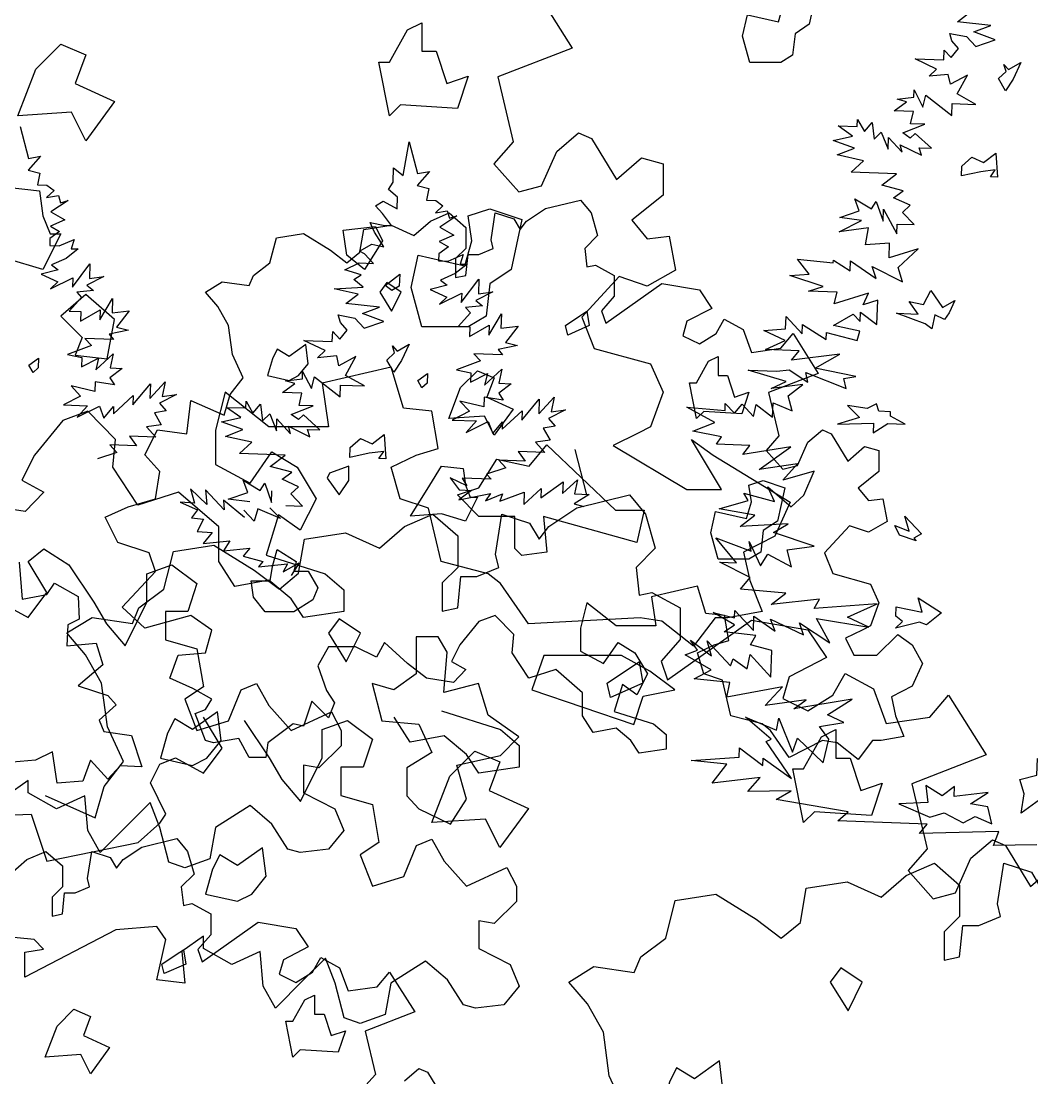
# Model space of a CAD drawing. Header units: inches. Extents: x 11.9 to 85.3, y 21.1 to 37.4.
# Drawn here: x 61.767 to 62.269, y 22.487 to 23.012 of the extents above; entities that cross this region are included whole.
import ezdxf

# ---------------------------------------------------------------- set-up
doc = ezdxf.new("R2010")
doc.units = ezdxf.units.IN
doc.header["$MEASUREMENT"] = 0
doc.layers.add('CAY', color=94, linetype='Continuous')
doc.layers.add('CAY-3', color=61, linetype='Continuous')

# ---------------------------------------------------------------- blocks, each defined once
blk = doc.blocks.new('A$C76451831')
at = {"layer": 'CAY'}
for p, q in [((2471.8, 2031.9), (2478.5, 2069.3)), ((2478.5, 2069.3), (2487.7, 2034.1)), ((2460.6, 2024.6), (2461.2, 2040.4)), ((2461.2, 2040.4), (2471.8, 2031.9)), ((2500.9, 2036.3), (2487.3, 2020.9)), ((2487.7, 2034.1), (2500.9, 2036.3)), ((2455.4, 2016.6), (2460.6, 2024.6)), ((2465.5, 2008.1), (2455.4, 2016.6)), ((2487.3, 2020.9), (2500.3, 2017.8)), ((2500.3, 2017.8), (2497.6, 2004.7)), ((2441.2, 1998.5), (2449.5, 2003.7)), ((2449.5, 2003.7), (2465, 1995)), ((2465, 1995), (2465.5, 2008.1)), ((2497.6, 2004.7), (2508, 2004.3)), ((2508, 2004.3), (2515.9, 1998.6)), ((2449, 1990.1), (2441.2, 1998.5)), ((2459, 1976.6), (2449, 1990.1)), ((2515.9, 1998.6), (2507.5, 1990.8)), ((2507.5, 1990.8), (2520.7, 1993)), ((2520.7, 1993), (2523.1, 1984.8)), ((2435.1, 1980.1), (2451.3, 1976.8)), ((2440.1, 1969.1), (2435.1, 1980.1)), ((2531.4, 1987.2), (2512.4, 1974.7)), ((2523.1, 1984.8), (2531.4, 1987.2)), ((2450.4, 1952.9), (2440.1, 1969.1)), ((2451.3, 1976.8), (2459, 1976.6)), ((2527.9, 1966), (2511.8, 1958.9)), ((2512.4, 1974.7), (2527.9, 1966)), ((2423.5, 1948.4), (2437, 1956)), ((2437, 1956), (2450.4, 1952.9)), ((2511.8, 1958.9), (2522, 1953.1)), ((2428.9, 1945.4), (2423.5, 1948.4)), ((2438.9, 1934.7), (2428.9, 1945.4)), ((2511.3, 1945.3), (2511.1, 1937.6)), ((2522, 1953.1), (2511.3, 1945.3)), ((2521.5, 1937.2), (2538.1, 1944.4)), ((2538.1, 1944.4), (2535, 1934)), ((2407, 1927.6), (2423.1, 1935.2)), ((2423.1, 1935.2), (2438.9, 1934.7)), ((2511.1, 1937.6), (2521.5, 1937.2)), ((2542.7, 1933.8), (2529.2, 1923.4)), ((2535, 1934), (2542.7, 1933.8)), ((2425.3, 1922), (2407, 1927.6)), ((2417, 1916.8), (2425.3, 1922)), ((2529.2, 1923.4), (2513.1, 1916.2)), ((2395.4, 1906.7), (2427.6, 1908.3)), ((2427.6, 1908.3), (2417, 1916.8)), ((2520.6, 1910.5), (2501.8, 1905.7)), ((2513.1, 1916.2), (2520.6, 1910.5)), ((2536.2, 1891.4), (2555.7, 1917.4)), ((2555.7, 1917.4), (2555.1, 1901.1)), ((2421.9, 1900.8), (2395.4, 1906.7)), ((2408.4, 1890.4), (2421.9, 1900.8)), ((2501.8, 1905.7), (2520.1, 1897.4)), ((2512.1, 1889.5), (2536.6, 1901.8)), ((2520.1, 1897.4), (2512.1, 1889.5)), ((2536.6, 1901.8), (2536.2, 1891.4)), ((2571.1, 1903.3), (2552.1, 1893.5)), ((2555.1, 1901.1), (2571.1, 1903.3)), ((2445.4, 1886.4), (2408.4, 1890.4)), ((2426.6, 1879.3), (2445.4, 1886.4)), ((2559.6, 1887.8), (2541, 1885.8)), ((2541, 1885.8), (2546.2, 1880.1)), ((2552.1, 1893.5), (2559.6, 1887.8)), ((2402.2, 1869.3), (2399.8, 1877.6)), ((2399.8, 1877.6), (2418.2, 1874.2)), ((2418.2, 1874.2), (2428.7, 1862.9)), ((2450.3, 1870.4), (2426.6, 1879.3)), ((2546.2, 1880.1), (2532.6, 1864.8)), ((2566.7, 1855.4), (2580.6, 1878.9)), ((2580.6, 1878.9), (2580.1, 1863.1)), ((2401.6, 1850.7), (2409.6, 1860.9)), ((2409.6, 1860.9), (2402.2, 1869.3)), ((2428.7, 1862.9), (2450.3, 1870.4)), ((2532.6, 1864.8), (2545.7, 1864.3)), ((2545.3, 1853.9), (2567, 1866.3)), ((2545.7, 1864.3), (2545.3, 1853.9)), ((2567, 1866.3), (2566.7, 1855.4)), ((2580.1, 1863.1), (2599.2, 1865.2)), ((2599.2, 1865.2), (2585, 1847.1)), ((2361.6, 1849.4), (2393.3, 1848.3)), ((2385.3, 1838.2), (2361.6, 1849.4)), ((2393.3, 1848.3), (2393.7, 1859.2)), ((2393.7, 1859.2), (2401.6, 1850.7)), ((2376.8, 1830.3), (2385.3, 1838.2)), ((2598.4, 1843.9), (2577, 1839.2)), ((2577, 1839.2), (2581.8, 1833.6)), ((2585, 1847.1), (2598.4, 1843.9)), ((2398.2, 1832.3), (2376.8, 1830.3)), ((2400.5, 1821.3), (2398.2, 1832.3)), ((2419.5, 1831.5), (2400.5, 1821.3)), ((2407.9, 1810.6), (2419.5, 1831.5)), ((2557.5, 1826.7), (2530.9, 1816.8)), ((2581.8, 1833.6), (2550.1, 1834.7)), ((2550.1, 1834.7), (2557.5, 1826.7)), ((2360.1, 1806.9), (2360.4, 1815)), ((2360.4, 1815), (2370.2, 1796.1)), ((2530.9, 1816.8), (2546.6, 1813.5)), ((2562, 1799.8), (2581.2, 1817.7)), ((2581.2, 1817.7), (2577.9, 1802)), ((2341.5, 1804.8), (2360.1, 1806.9)), ((2351.8, 1801.7), (2341.5, 1804.8)), ((2370.2, 1796.1), (2373.4, 1809.1)), ((2373.4, 1809.1), (2402, 1786.8)), ((2428.8, 1799), (2407.9, 1810.6)), ((2546.6, 1813.5), (2546.3, 1803.1)), ((2546.3, 1803.1), (2565.2, 1812.8)), ((2565.2, 1812.8), (2562, 1799.8)), ((2577.9, 1802), (2591.5, 1801.5)), ((2338.3, 1791.8), (2351.8, 1801.7)), ((2359.6, 1791), (2338.3, 1791.8)), ((2356.4, 1777.5), (2359.6, 1791)), ((2402, 1786.8), (2402.5, 1799.9)), ((2402.5, 1799.9), (2428.8, 1799)), ((2591.5, 1801.5), (2577.6, 1791.1)), ((2577.6, 1791.1), (2582.7, 1783.2)), ((2297.4, 1774.6), (2297.7, 1782.3)), ((2297.7, 1782.3), (2305.3, 1768.9)), ((2305.3, 1768.9), (2313.9, 1779)), ((2313.9, 1779), (2315.9, 1760.3)), ((2561.2, 1775.8), (2534.7, 1782.2)), ((2534.7, 1782.2), (2545.1, 1770.9)), ((2561.5, 1786.7), (2561.2, 1775.8)), ((2582.7, 1783.2), (2561.5, 1786.7)), ((2603.3, 1761.2), (2622.6, 1784.5)), ((2622.1, 1768.2), (2639, 1786.7)), ((2622.6, 1784.5), (2622.1, 1768.2)), ((2639, 1786.7), (2635.8, 1770.5)), ((2292, 1763.9), (2276.1, 1775.3)), ((2276.1, 1775.3), (2297.4, 1774.6)), ((2315.9, 1760.3), (2323.9, 1768.2)), ((2323.9, 1768.2), (2331.4, 1749.4)), ((2347.9, 1767.4), (2372.2, 1777)), ((2355.9, 1761.7), (2347.9, 1767.4)), ((2361.5, 1766.9), (2355.9, 1761.7)), ((2372.2, 1777), (2356.4, 1777.5)), ((2379.5, 1750.4), (2361.5, 1766.9)), ((2545.1, 1770.9), (2526.2, 1761.2)), ((2581.6, 1751.1), (2603.6, 1771.6)), ((2603.6, 1771.6), (2603.3, 1761.2)), ((2651.7, 1772.6), (2632.8, 1762.9)), ((2635.8, 1770.5), (2651.7, 1772.6)), ((2270.6, 1759.2), (2292, 1763.9)), ((2294.3, 1750.7), (2270.6, 1759.2)), ((2331.4, 1749.4), (2331.9, 1762.5)), ((2331.9, 1762.5), (2347.1, 1746.1)), ((2526.2, 1761.2), (2552.9, 1760.2)), ((2552.9, 1760.2), (2541.6, 1747.5)), ((2541.6, 1747.5), (2566, 1759.8)), ((2566, 1759.8), (2571, 1746.5)), ((2571, 1746.5), (2581.9, 1759.2)), ((2581.9, 1759.2), (2581.6, 1751.1)), ((2632.8, 1762.9), (2640.2, 1754.5)), ((2275, 1743.2), (2294.3, 1750.7)), ((2347.1, 1746.1), (2344.7, 1754.4)), ((2344.7, 1754.4), (2368.3, 1742.7)), ((2365.9, 1750.9), (2379.5, 1750.4)), ((2368.3, 1742.7), (2365.9, 1750.9)), ((2640.2, 1754.5), (2627, 1752.2)), ((2627, 1752.2), (2634.6, 1738.8)), ((2304.2, 1736.7), (2275, 1743.2)), ((2290.6, 1724.1), (2304.2, 1736.7)), ((2634.6, 1738.8), (2618.3, 1736.6)), ((2618.3, 1736.6), (2628.7, 1725.4)), ((2340.9, 1722.3), (2290.6, 1724.1)), ((2324.6, 1709.7), (2340.9, 1722.3)), ((2628.7, 1725.4), (2599.3, 1726.4)), ((2599.3, 1726.4), (2607.1, 1715.7)), ((2348.4, 1703.5), (2324.6, 1709.7)), ((2585.5, 1708.3), (2564, 1701.4)), ((2577.7, 1716.8), (2585.5, 1708.3)), ((2607.1, 1715.7), (2577.7, 1716.8)), ((2337.7, 1695.7), (2348.4, 1703.5)), ((2524, 1697.3), (2533.9, 1683.8)), ((2542.3, 1688.5), (2524, 1697.3)), ((2569.2, 1695.7), (2537.1, 1696.9)), ((2537.1, 1696.9), (2542.3, 1688.5)), ((2564, 1701.4), (2569.2, 1695.7)), ((2236.3, 1685.2), (2240.6, 1669.3)), ((2254.4, 1667.9), (2236.3, 1685.2)), ((2294.6, 1694.5), (2313.2, 1683.4)), ((2299.6, 1681.1), (2294.6, 1694.5)), ((2313.2, 1683.4), (2318.5, 1691.4)), ((2318.5, 1691.4), (2325.9, 1669.8)), ((2356, 1687.3), (2337.7, 1695.7)), ((2347.5, 1679.5), (2356, 1687.3)), ((2605.4, 1667.7), (2624.6, 1685.6)), ((2624.3, 1675.2), (2648.9, 1693)), ((2624.6, 1685.6), (2624.3, 1675.2)), ((2648.4, 1679.8), (2664.8, 1695.1)), ((2648.9, 1693), (2648.4, 1679.8)), ((2664.8, 1695.1), (2661.6, 1679.4)), ((2252.8, 1684.1), (2254.4, 1667.9)), ((2273.6, 1662), (2252.8, 1684.1)), ((2278, 1673.7), (2299.6, 1681.1)), ((2301.9, 1670.6), (2278, 1673.7)), ((2325.9, 1669.8), (2326.4, 1682.9)), ((2360.2, 1665.9), (2347.5, 1679.5)), ((2547.5, 1683.4), (2533.6, 1673)), ((2533.6, 1673), (2568.7, 1679.9)), ((2533.9, 1683.8), (2547.5, 1683.4)), ((2568.7, 1679.9), (2563, 1671.9)), ((2563, 1671.9), (2581.8, 1679.4)), ((2578.8, 1671.4), (2605.9, 1681.3)), ((2581.8, 1679.4), (2578.8, 1671.4)), ((2605.9, 1681.3), (2605.4, 1667.7)), ((2677.9, 1678.8), (2661.2, 1668.5)), ((2661.6, 1679.4), (2677.9, 1678.8)), ((2664.3, 1664.1), (2722.6, 1678.3)), ((2722.6, 1678.3), (2740.3, 1657)), ((2224.6, 1670.4), (2244.1, 1661.9)), ((2240.6, 1669.3), (2224.6, 1670.4)), ((2244.1, 1661.9), (2237.2, 1653)), ((2272.6, 1672.4), (2273.6, 1662)), ((2295.9, 1653.3), (2272.6, 1672.4)), ((2310.8, 1662.9), (2306.7, 1649.3)), ((2336, 1652.2), (2310.8, 1662.9)), ((2323.9, 1664.2), (2336, 1652.2)), ((2341.7, 1666.5), (2360.2, 1665.9)), ((2633, 1643.5), (2664.3, 1664.1)), ((2661.2, 1668.5), (2672, 1665.4)), ((2237.2, 1653), (2250.5, 1651.6)), ((2250.5, 1651.6), (2243.7, 1637.7)), ((2306.7, 1649.3), (2295.1, 1661.4)), ((2473.2, 1643.5), (2504.5, 1657)), ((2504.5, 1657), (2532.2, 1632.9)), ((2574, 1612.2), (2581.1, 1657)), ((2581.1, 1657), (2611.8, 1647)), ((2740.3, 1657), (2750.9, 1619.3)), ((2445.5, 1619.3), (2473.2, 1643.5)), ((2611.8, 1647), (2622.4, 1629.3)), ((2622.4, 1629.3), (2633, 1643.5)), ((2243.7, 1637.7), (2260.2, 1636.6)), ((2260.2, 1636.6), (2250.4, 1624.7)), ((2250.4, 1624.7), (2279.7, 1627.6)), ((2279.7, 1627.6), (2272.6, 1616.4)), ((2355.9, 1591.6), (2362.4, 1629.3)), ((2362.4, 1629.3), (2407.8, 1636.4)), ((2407.8, 1636.4), (2445.5, 1619.3)), ((2532.2, 1632.9), (2532.2, 1598.1)), ((2206.7, 1573.9), (2217.3, 1615.8)), ((2217.3, 1615.8), (2262.1, 1622.8)), ((2262.1, 1622.8), (2306.9, 1595.1)), ((2272.6, 1616.4), (2301.9, 1619.3)), ((2301.9, 1619.3), (2294.6, 1610.4)), ((2750.9, 1619.3), (2729.7, 1598.1)), ((2294.6, 1610.4), (2316.5, 1604.8)), ((2316.5, 1604.8), (2311.6, 1598.8)), ((2339, 1593.3), (2356.7, 1603.2)), ((2356.7, 1603.2), (2347.6, 1589.1)), ((2577.6, 1598.1), (2574, 1612.2)), ((2306.9, 1595.1), (2334.7, 1573.9)), ((2311.6, 1598.8), (2343.6, 1601.9)), ((2334.7, 1573.9), (2355.9, 1591.6)), ((2343.6, 1601.9), (2339, 1593.3)), ((2532.2, 1598.1), (2515.1, 1580.9)), ((2553.4, 1588), (2577.6, 1598.1)), ((2729.7, 1598.1), (2733.2, 1567.4)), ((2515.1, 1580.9), (2515.1, 1549.7)), ((2532.2, 1553.2), (2535.7, 1588)), ((2535.7, 1588), (2553.4, 1588)), ((2179, 1553.2), (2206.7, 1573.9)), ((2733.2, 1567.4), (2747.4, 1570.3)), ((2747.4, 1570.3), (2778.6, 1553.2)), ((2171.9, 1536.1), (2179, 1553.2)), ((2515.1, 1549.7), (2532.2, 1553.2)), ((2778.6, 1553.2), (2778.6, 1518.4)), ((2099.4, 1525.5), (2127.1, 1542.6)), ((2127.1, 1542.6), (2171.9, 1536.1)), ((2764.5, 1473.6), (2857.6, 1539.7)), ((2857.6, 1539.7), (2920.1, 1529)), ((2120, 1501.3), (2099.4, 1525.5)), ((2920.1, 1529), (2940.8, 1498.4)), ((2778.6, 1518.4), (2757.4, 1494.2)), ((2137.7, 1470.1), (2120, 1501.3)), ((2940.8, 1498.4), (2899.5, 1477.1)), ((2757.4, 1494.2), (2764.5, 1473.6)), ((2899.5, 1477.1), (2892.4, 1452.9)), ((2947.9, 1456.5), (2961.4, 1480.7)), ((2961.4, 1480.7), (2992.7, 1463.6)), ((2144.2, 1421.7), (2137.7, 1470.1)), ((2992.7, 1463.6), (3006.8, 1425.2)), ((2892.4, 1452.9), (2920.1, 1439.4)), ((2920.1, 1439.4), (2947.9, 1456.5)), ((3055.2, 1432.3), (3075.8, 1456.5)), ((3075.8, 1456.5), (3117.7, 1390.4)), ((3006.8, 1425.2), (3055.2, 1432.3)), ((2161.9, 1383.3), (2144.2, 1421.7)), ((2140.7, 1355.6), (2161.9, 1383.3)), ((3117.7, 1390.4), (3035.1, 1358.6)), ((3035.1, 1358.6), (3052.2, 1286.6)), ((2075.2, 1345.6), (2130.6, 1320.8)), ((2130.6, 1320.8), (2140.7, 1355.6)), ((5949.7, 1306.8), (5958.9, 1271.5)), ((3052.2, 1286.6), (3031, 1262.4)), ((5972.1, 1273.8), (5958.5, 1258.4)), ((5958.9, 1271.5), (5972.1, 1273.8)), ((5958.5, 1258.4), (5971.5, 1255.2)), ((5971.5, 1255.2), (5968.8, 1242.2)), ((5968.8, 1242.2), (5979.2, 1241.8)), ((5979.2, 1241.8), (5987.1, 1236.1)), ((5987.1, 1236.1), (5978.7, 1228.2)), ((5978.7, 1228.2), (5991.9, 1230.5)), ((5991.9, 1230.5), (5994.4, 1222.3)), ((6002.6, 1224.7), (5983.6, 1212.2)), ((5994.4, 1222.3), (6002.6, 1224.7)), ((5983.6, 1212.2), (5999.1, 1203.5)), ((5999.1, 1203.5), (5983, 1196.4)), ((5983, 1196.4), (5993.3, 1190.6)), ((5982.6, 1182.8), (5982.3, 1175.1)), ((5993.3, 1190.6), (5982.6, 1182.8)), ((5992.7, 1174.7), (6009.3, 1181.8)), ((6009.3, 1181.8), (6006.2, 1171.5)), ((5982.3, 1175.1), (5992.7, 1174.7)), ((6013.9, 1171.3), (6000.4, 1160.8)), ((6006.2, 1171.5), (6013.9, 1171.3)), ((6000.4, 1160.8), (5984.3, 1153.7)), ((5991.8, 1148), (5973, 1143.2)), ((5984.3, 1153.7), (5991.8, 1148)), ((6007.4, 1128.9), (6026.9, 1154.9)), ((6026.9, 1154.9), (6026.3, 1138.6)), ((5973, 1143.2), (5991.3, 1134.9)), ((5983.3, 1127), (6007.8, 1139.3)), ((6007.8, 1139.3), (6007.4, 1128.9)), ((6042.3, 1140.8), (6023.3, 1131)), ((6026.3, 1138.6), (6042.3, 1140.8)), ((5991.3, 1134.9), (5983.3, 1127)), ((6030.9, 1125.3), (6012.2, 1123.3)), ((6012.2, 1123.3), (6017.4, 1117.6)), ((6023.3, 1131), (6030.9, 1125.3)), ((6017.4, 1117.6), (6003.8, 1102.2)), ((6037.9, 1092.9), (6051.8, 1116.4)), ((6051.8, 1116.4), (6051.3, 1100.6)), ((6003.8, 1102.2), (6016.9, 1101.8)), ((6016.5, 1091.4), (6038.3, 1103.8)), ((6016.9, 1101.8), (6016.5, 1091.4)), ((6038.3, 1103.8), (6037.9, 1092.9)), ((6051.3, 1100.6), (6070.4, 1102.6)), ((6070.4, 1102.6), (6056.2, 1084.5)), ((6069.6, 1081.4), (6048.2, 1076.7)), ((6048.2, 1076.7), (6053, 1071.1)), ((6056.2, 1084.5), (6069.6, 1081.4)), ((6053, 1071.1), (6021.3, 1072.2)), ((6021.3, 1072.2), (6028.7, 1064.2)), ((6028.7, 1064.2), (6002.1, 1054.3)), ((6002.1, 1054.3), (6017.8, 1051)), ((6033.2, 1037.3), (6052.4, 1055.2)), ((6052.4, 1055.2), (6049.1, 1039.5)), ((6017.8, 1051), (6017.5, 1040.6)), ((6017.5, 1040.6), (6036.4, 1050.3)), ((6036.4, 1050.3), (6033.2, 1037.3)), ((6062.7, 1039), (6048.8, 1028.6)), ((6049.1, 1039.5), (6062.7, 1039)), ((6005.9, 1019.7), (6016.3, 1008.4)), ((6032.4, 1013.3), (6005.9, 1019.7)), ((6032.8, 1024.2), (6032.4, 1013.3)), ((6053.9, 1020.7), (6032.8, 1024.2)), ((6048.8, 1028.6), (6053.9, 1020.7)), ((6074.5, 998.7), (6093.9, 1022)), ((6093.3, 1005.7), (6110.2, 1024.2)), ((6093.9, 1022), (6093.3, 1005.7)), ((6110.2, 1024.2), (6107, 1008)), ((6016.3, 1008.4), (5997.4, 998.7)), ((6052.8, 988.6), (6074.8, 1009.1)), ((6074.8, 1009.1), (6074.5, 998.7)), ((6122.9, 1010.1), (6104, 1000.4)), ((6107, 1008), (6122.9, 1010.1)), ((5997.4, 998.7), (6024.1, 997.7)), ((6024.1, 997.7), (6012.8, 985)), ((6012.8, 985), (6037.3, 997.3)), ((6037.3, 997.3), (6042.2, 983.9)), ((6042.2, 983.9), (6053.1, 996.7)), ((6053.1, 996.7), (6052.8, 988.6)), ((6104, 1000.4), (6111.4, 992)), ((6111.4, 992), (6098.2, 989.7)), ((6098.2, 989.7), (6105.9, 976.3)), ((6105.9, 976.3), (6089.5, 974.1)), ((6089.5, 974.1), (6099.9, 962.9)), ((6070.5, 963.9), (6078.3, 953.2)), ((6099.9, 962.9), (6070.5, 963.9)), ((6078.3, 953.2), (6048.9, 954.2)), ((6048.9, 954.2), (6056.8, 945.8)), ((6056.8, 945.8), (6035.2, 938.9)), ((3915.1, 501.1), (3898, 463.3)), ((3898, 463.3), (3863.2, 445.6)), ((3863.2, 445.6), (3870.3, 414.4)), ((3870.3, 414.4), (3883.8, 380.2)), ((3883.8, 380.2), (3846.1, 373.1)), ((3831.9, 373.1), (3807.8, 341.8)), ((3846.1, 373.1), (3831.9, 373.1))]:
    blk.add_line(p, q, dxfattribs=at)
for points in [[(2451.7, 1910.2), (2468, 1922.8), (2467.5, 1909.6), (2459.2, 1904.5)], [(2453.8, 1827.6), (2462.2, 1835.5), (2459.8, 1843.3), (2465, 1837.6), (2478.4, 1845.3), (2470.1, 1827), (2461.5, 1814.2)], [(2452.7, 1718.4), (2445, 1718.7), (2450.2, 1726.6), (2434.3, 1724.5), (2412.8, 1719.8), (2413.2, 1730.7), (2424.4, 1740.7), (2437.4, 1734.8), (2450.9, 1745.2)], [(2424.5, 1525.4), (2400.8, 1541.2), (2388.9, 1525.4), (2408.7, 1493.7)], [(2721.4, 1485.8), (2733.3, 1493.7), (2737.3, 1469.9), (2701.6, 1454.1), (2697.7, 1469.9)], [(2270.1, 1406.6), (2266.2, 1438.3), (2238.4, 1418.5), (2218.7, 1430.3), (2210.7, 1414.5), (2202.8, 1386.8), (2238.4, 1378.9), (2254.3, 1386.8)], [(2935.2, 1410.5), (2951, 1418.5), (2951, 1386.8), (2966.9, 1386.8), (2978.8, 1351.1), (3002.5, 1359.1), (2990.6, 1323.4), (2927.3, 1327.4), (2915.4, 1315.5), (2903.5, 1374.9), (2915.4, 1374.9)], [(2523.5, 1367), (2551.2, 1394.7), (2578.9, 1382.8), (2567, 1351.1), (2610.6, 1331.3), (2578.9, 1287.8), (2563.1, 1319.5), (2503.7, 1315.5)], [(2220.4, 1169.5), (2228.3, 1174.8), (2231, 1158.9), (2207.2, 1148.4), (2204.6, 1158.9)], [(2362.9, 1119.3), (2373.5, 1124.6), (2373.5, 1103.5), (2384.1, 1103.5), (2392, 1079.7), (2407.8, 1085), (2399.9, 1061.2), (2357.7, 1063.9), (2349.7, 1055.9), (2341.8, 1095.6), (2349.7, 1095.6)], [(2088.5, 1090.3), (2106.9, 1108.8), (2125.4, 1100.8), (2117.5, 1079.7), (2146.5, 1066.5), (2125.4, 1037.5), (2114.9, 1058.6), (2075.3, 1055.9)], [(3862.3, 1017), (3867.6, 1040.8), (3901.9, 1032.9), (3907.2, 1051.4), (3904.5, 1069.8), (3920.4, 1075.1), (3944.1, 1067.2), (3936.2, 1030.2), (3920.4, 1019.7), (3917.7, 995.9), (3904.5, 988), (3870.2, 988)], [(4145.7, 970.1), (4154.1, 978), (4151.7, 985.8), (4156.9, 980.2), (4170.4, 987.9), (4162, 969.6), (4153.4, 956.7)], [(4144.6, 860.9), (4136.9, 861.2), (4142.2, 869.2), (4126.3, 867), (4104.8, 862.3), (4105.2, 873.2), (4116.4, 883.2), (4129.3, 877.3), (4142.8, 887.7)], [(4064.6, 698.7), (4032.9, 710.2), (4056.9, 709.4), (4046.9, 723.3), (4062.7, 720.1), (4070.9, 735.6), (4083.8, 716.6), (4097.3, 724.3), (4091.3, 710.9), (4086.1, 703.4), (4075.4, 708.7), (4072.1, 693)], [(4013.2, 601.7), (4010.8, 609.9), (4000.2, 604.8), (3978.6, 608.3), (3991.7, 594.7), (3967.4, 587.4), (4007.3, 588.7), (4006.9, 577.9), (4023.2, 588.2), (4042.2, 587.5), (4026.2, 596.2), (4026.3, 601.2)], [(4054.6, 458.4), (4036.2, 464.5), (4031.1, 475.1), (4046.8, 469.1), (4041.9, 485.6), (4060.3, 465.9), (4052, 461.2)], [(4032, 374.8), (4032.4, 385.2), (4061.2, 379.2), (4056.8, 395.2), (4082.5, 378.5), (4066.1, 365.4), (4058.1, 368.4), (4031.6, 361.7), (4039.5, 369.1)], [(4174.2, 178.1), (4169.4, 194.1), (4188.1, 198.9), (4188.8, 217.4), (4209.3, 195.4), (4222.9, 208.1), (4238.4, 186.2), (4264.8, 188), (4278.1, 179.9), (4245.8, 175.6), (4224.8, 186.7), (4211.1, 168.6), (4195.4, 174.6), (4170.8, 156.9)], [(4138.2, 144.9), (4133.9, 163.6), (4114.9, 167), (4134.4, 179.5), (4096.7, 175.3), (4097, 186.2), (4083.5, 175.8), (4065.4, 187.3), (4067.4, 168.6), (4035.2, 167), (4069.6, 152.2), (4085.6, 157.1), (4106.5, 146), (4119.9, 153.2)]]:
    blk.add_lwpolyline(points, close=True, dxfattribs=at)
for points in [[(2492.6, 1796.8), (2487.9, 1805.1), (2498.6, 1812.9), (2498.2, 1802), (2492.6, 1796.8)], [(2036.5, 1258.5), (2054.9, 1274.6), (2075.8, 1283.7), (2094.3, 1267.5), (2094.3, 1244.3), (2082.9, 1232.9), (2082.9, 1212.1), (2094.3, 1214.4), (2096.6, 1237.6), (2108.4, 1237.6), (2124.5, 1244.3), (2122.2, 1253.8), (2126.9, 1283.7), (2147.3, 1277), (2154.4, 1265.2), (2161.5, 1274.6), (2182.3, 1288.4), (2221.2, 1297.8), (2233, 1283.7), (2240.1, 1258.5), (2225.9, 1244.3), (2228.3, 1223.9), (2237.7, 1225.8), (2258.6, 1214.4), (2258.6, 1191.2), (2244.4, 1175.1), (2249.1, 1161.4), (2311.2, 1205.4), (2352.9, 1198.3), (2366.7, 1177.9), (2339.1, 1163.7), (2334.4, 1147.6), (2352.9, 1138.5), (2371.4, 1149.9), (2380.4, 1166.1), (2401.2, 1154.7), (2410.7, 1129.1), (2442.9, 1133.8), (2456.7, 1149.9), (2484.6, 1105.9), (2429.6, 1084.7), (2441, 1036.7), (2426.8, 1020.6)], [(2473.2, 1029.6), (2489.3, 1043.4), (2498.7, 1039.1), (2517.2, 1008.8)], [(4188.1, 121.8), (4140.1, 120.8), (4146.1, 136.4), (4058.1, 134.1), (4066.6, 144.6), (3967.9, 148.1), (3979.1, 158.1), (3899.4, 171.8), (3916.1, 181.6), (3868, 180.6), (3881.7, 196.4), (3828.5, 190.1), (3845, 210.9), (3805.3, 215), (3858.5, 218.6), (3858.8, 229), (3884.9, 209.5), (3885.2, 217.6), (3916.5, 195.2), (3888.5, 236.1), (3894, 238.6), (3865.5, 263.2), (3899.8, 248.8), (3902.6, 261.9), (3917.6, 224.2), (3923.1, 239.9), (3951.6, 212.6), (3957.9, 238.7), (3947.6, 252.6), (3974.4, 257.1), (3956.2, 265.5), (3983.5, 283.1), (3919.2, 272.2), (3932.7, 282.1), (3887.2, 276), (3906.5, 296.7), (3844.9, 285.2), (3848.2, 301.4), (3808.5, 305.5), (3827.4, 315.3), (3798.5, 332.2), (3812.3, 337.1), (3804.5, 348.3), (3827.9, 331.1), (3823.1, 347.6), (3848.9, 320), (3851.8, 327.6), (3867.3, 316.6), (3870.6, 332.4), (3893.7, 307.5), (3894.8, 337), (3871, 343.2), (3876.8, 353.5), (3842, 357.4), (3853.2, 365.2), (3829.6, 379.1), (3853.4, 372.9), (3853.7, 381), (3874.2, 359), (3874.8, 374.8), (3898.2, 358.2), (3893.2, 371.5), (3929.8, 354.3), (3925.3, 367.6), (3958.9, 345.2), (3944, 372.4), (4002.2, 362.7), (3978.5, 373.9), (4011.2, 388.7), (3941.7, 383.4), (3947.5, 393.6), (3893.8, 387.8), (3910.1, 400.4), (3860, 404.8), (3870.8, 417.6), (3837, 434.6), (3855.6, 434), (3832.5, 461.5), (3871.9, 447), (3869.5, 457.5), (3882.2, 430.8), (3890.3, 443.7), (3916.6, 429.6), (3911.8, 448.3), (3941.4, 452.3), (3896.6, 467.5), (3912.8, 477.3), (3859.7, 474.2), (3876, 486.8), (3836.3, 493.6), (3868.4, 502.9), (3863.7, 511.2), (3897.8, 501.9), (3890.2, 518), (3916.2, 495.8), (3930.2, 508.9), (3941.6, 535.3), (3906.8, 525.6), (3923.3, 543.6), (3880.5, 537.4), (3915.8, 562.4), (3862.5, 553.9), (3870.5, 564), (3833.4, 565.3), (3839.1, 573.3), (3807.2, 579.8), (3831.5, 589.4), (3800.4, 606.4), (3842.9, 602.6), (3843.1, 610.3), (3853.2, 599.5), (3861.7, 609.7), (3874.4, 596.1), (3877.5, 609.1), (3895.6, 595.3), (3896.2, 611.2), (3917.2, 602.3), (3912.8, 618.8), (3929.1, 631.3), (3894, 627.1), (3910.6, 634.7), (3868.4, 647.1), (3900.1, 646), (3913.8, 647.7), (3934.6, 633.9), (3932.3, 644.8), (3976.9, 627), (3974.6, 637.9), (3987.8, 640.2), (3942.8, 649.4), (3970.1, 664.8), (3916.4, 658.5), (3924.9, 668.7), (3887.8, 670), (3909.5, 680.1), (3885.8, 691.3), (3909.9, 693.2), (3910.4, 706.8), (3928.3, 687.6), (3928.7, 698), (3954.8, 681.2), (3955.1, 688.9), (3989.2, 680), (3992.3, 690.3), (3963.1, 696.8), (3984.8, 709.2), (3992.7, 701.2), (3993, 711.6), (4011.1, 697.8), (4012.1, 724.6), (3996, 719.7), (4001.9, 732.6), (3963.9, 720.8), (3967.1, 733.8), (3935.4, 734.9), (3951.4, 739.8), (3914.7, 752), (3936, 753.5), (3923, 770.3), (3962.8, 766.2), (3962.9, 768.9), (3981.5, 757.4), (3981.9, 768.2), (4010.2, 748.6), (4005.7, 761.9), (4039.5, 744.9), (4034.6, 760.9), (4056.7, 781.5), (4024.6, 771.7), (4025.2, 788), (3998.4, 786.2), (4001.7, 804.7), (3969.4, 800.4), (3993.9, 813.1), (3970, 816.2), (3991.5, 823.6), (3986.5, 837), (4005.2, 825.9), (4010.4, 833.9), (4017.9, 812.3), (4018.3, 825.4), (4033.2, 798.2), (4033.6, 809), (4052.2, 808.4), (4039.5, 822), (4047.9, 829.8), (4029.6, 838.2), (4040.3, 846), (4016.5, 852.2), (4032.8, 864.8), (3982.6, 866.6), (3996.2, 879.2), (3966.9, 885.7), (3986.2, 893.2), (3962.5, 901.7), (3984, 906.4), (3968.1, 917.8), (3989.3, 917.1), (3989.6, 924.8), (3997.3, 911.4), (4005.8, 921.5), (4007.9, 902.9), (4015.9, 910.7), (4023.4, 891.9), (4023.8, 905), (4039.1, 888.6), (4036.7, 896.9), (4060.3, 885.2), (4057.8, 893.4), (4071.4, 892.9), (4053.4, 909.4), (4047.8, 904.2), (4039.8, 909.9), (4064.2, 919.5), (4048.4, 920), (4051.5, 933.5), (4030.3, 934.3), (4043.8, 944.2), (4033.4, 947.3), (4052.1, 949.4), (4052.4, 957.5), (4062.1, 938.6), (4065.3, 951.6), (4094, 929.3), (4094.4, 942.4), (4120.7, 941.5), (4099.8, 953.1), (4111.4, 974), (4092.5, 963.8), (4090.1, 974.8), (4068.8, 972.8), (4077.2, 980.7), (4053.6, 991.9), (4085.3, 990.8), (4085.6, 1001.7), (4093.5, 993.3), (4101.6, 1003.4), (4094.2, 1011.8), (4091.7, 1020.1), (4110.2, 1016.7), (4120.7, 1005.5), (4142.2, 1012.9), (4118.5, 1021.8), (4137.3, 1028.9), (4100.3, 1032.9), (4113.8, 1043.3)], [(5963.8, 1034.3), (5959.1, 1042.6), (5969.8, 1050.4), (5969.4, 1039.5), (5963.8, 1034.3)]]:
    blk.add_lwpolyline(points, dxfattribs=at)
at = {"layer": 'CAY-3'}
for p, q in [((3100.6, 1276), (3124.7, 1296.6)), ((3124.7, 1296.6), (3138.9, 1290.1)), ((3138.9, 1290.1), (3166.6, 1244.7)), ((3083.5, 1237.6), (3100.6, 1276)), ((3029.1, 1257), (3060.4, 1270.6)), ((3060.4, 1270.6), (3088.1, 1246.4)), ((3130, 1225.7), (3137, 1270.6)), ((3137, 1270.6), (3167.7, 1260.5)), ((3166.6, 1244.7), (3194.3, 1268.9)), ((3001.4, 1232.8), (3029.1, 1257)), ((3031, 1262.4), (3058.7, 1231.2)), ((3167.7, 1260.5), (3178.3, 1242.8)), ((2911.8, 1205.1), (2918.3, 1242.8)), ((2918.3, 1242.8), (2963.7, 1249.9)), ((2963.7, 1249.9), (3001.4, 1232.8)), ((3088.1, 1246.4), (3088.1, 1211.6)), ((2762.6, 1187.4), (2773.2, 1229.3)), ((2773.2, 1229.3), (2818.1, 1236.4)), ((2818.1, 1236.4), (2862.9, 1208.6)), ((3058.7, 1231.2), (3083.5, 1237.6)), ((3133.5, 1211.6), (3130, 1225.7)), ((2862.9, 1208.6), (2890.6, 1187.4)), ((3088.1, 1211.6), (3071, 1194.5)), ((3109.3, 1201.6), (3133.5, 1211.6)), ((2890.6, 1187.4), (2911.8, 1205.1)), ((3071, 1194.5), (3071, 1163.2)), ((3088.1, 1166.8), (3091.6, 1201.6)), ((3091.6, 1201.6), (3109.3, 1201.6)), ((2734.9, 1166.8), (2762.6, 1187.4)), ((2727.8, 1149.6), (2734.9, 1166.8)), ((3071, 1163.2), (3088.1, 1166.8)), ((2655.3, 1139), (2683, 1156.1)), ((2683, 1156.1), (2727.8, 1149.6)), ((2676, 1114.8), (2655.3, 1139)), ((2693.6, 1083.6), (2676, 1114.8)), ((2700.1, 1035.2), (2693.6, 1083.6)), ((3631.7, 1070), (3673.6, 1003.9)), ((2717.8, 996.9), (2700.1, 1035.2)), ((3673.6, 1003.9), (3591, 972.1)), ((3591, 972.1), (3608.1, 900.1)), ((6577.4, 899), (6564.2, 949.2)), ((3656.5, 889.5), (3680.7, 910.2)), ((3680.7, 910.2), (3694.8, 903.7)), ((3694.8, 903.7), (3722.5, 858.3)), ((3608.1, 900.1), (3586.9, 875.9)), ((3639.4, 851.2), (3656.5, 889.5)), ((3722.5, 858.3), (3750.2, 882.4)), ((3750.2, 882.4), (3774.4, 875.9)), ((3586.9, 875.9), (3614.6, 844.7)), ((3774.4, 875.9), (3774.4, 841.1)), ((3614.6, 844.7), (3639.4, 851.2)), ((3774.4, 841.1), (3739.6, 813.4)), ((3739.6, 813.4), (3756.7, 792.8)), ((3756.7, 792.8), (3780.9, 795.7)), ((3780.9, 795.7), (3788, 758)), ((3725.5, 750.9), (3684.2, 706.1)), ((3756.7, 740.3), (3725.5, 750.9)), ((3788, 758), (3756.7, 740.3)), ((3684.2, 706.1), (3697.8, 671.3)), ((3697.8, 671.3), (3760.3, 654.2)), ((6416.3, 659.8), (6481.8, 639.1)), ((3473.1, 650.6), (3396.5, 632.9)), ((3486.7, 605.2), (3473.1, 650.6)), ((3760.3, 654.2), (3774.4, 622.9)), ((6173.4, 618.5), (6152.8, 652.7)), ((6197.6, 649.2), (6225.3, 607.9)), ((6284.2, 639.1), (6312, 649.2)), ((6312, 649.2), (6339.7, 628.5)), ((6381.5, 625), (6363.8, 652.7)), ((3396.5, 632.9), (3403.5, 584.6)), ((6284.2, 607.9), (6284.2, 639.1)), ((6419.3, 632.1), (6381.5, 625)), ((6444, 611.4), (6419.3, 632.1)), ((6481.8, 639.1), (6502.4, 621.4)), ((3289.2, 622.9), (3278.5, 581)), ((3337.5, 584.6), (3289.2, 622.9)), ((3774.4, 622.9), (3760.3, 584.6)), ((6339.7, 628.5), (6329.6, 597.3)), ((6502.4, 621.4), (6502.4, 597.3)), ((6152.8, 590.8), (6173.4, 618.5)), ((6457.6, 590.8), (6444, 611.4)), ((3137, 601.7), (3109.3, 591.6)), ((3167.7, 570.4), (3137, 601.7)), ((3517.9, 601.7), (3486.7, 605.2)), ((3525, 560.4), (3517.9, 601.7)), ((6093.8, 580.2), (6104.4, 600.8)), ((6104.4, 600.8), (6121.5, 607.9)), ((6121.5, 607.9), (6152.8, 590.8)), ((6225.3, 607.9), (6239.4, 583.7)), ((6260.1, 559.5), (6284.2, 607.9)), ((6304.9, 597.3), (6304.9, 566)), ((6329.6, 597.3), (6304.9, 597.3)), ((6502.4, 597.3), (6457.6, 590.8)), ((3109.3, 591.6), (3078.1, 553.3)), ((3278.5, 581), (3278.5, 542.7)), ((3403.5, 584.6), (3337.5, 584.6)), ((3746.7, 577.5), (3719, 563.9)), ((3760.3, 584.6), (3746.7, 577.5)), ((6110.9, 545.4), (6093.8, 580.2)), ((6239.4, 583.7), (6260.1, 559.5)), ((3164.8, 539.7), (3167.7, 570.4)), ((3719, 563.9), (3800.7, 515.2)), ((3839, 515.2), (3805.7, 570.4)), ((3805.7, 570.4), (3829.8, 553.3)), ((6304.9, 566), (6339.7, 556)), ((3078.1, 553.3), (3063.9, 525.6)), ((3316.9, 522), (3341, 556.8)), ((3341, 556.8), (3368.8, 539.7)), ((3473.1, 539.7), (3500.8, 553.3)), ((3500.8, 553.3), (3525, 560.4)), ((3829.8, 553.3), (3915.1, 501.1)), ((6339.7, 556), (6346.7, 514.1)), ((3192.5, 497.8), (3164.8, 539.7)), ((3278.5, 542.7), (3316.9, 522)), ((3368.8, 539.7), (3390, 504.9)), ((3483.1, 504.9), (3473.1, 539.7)), ((5825.7, 539.8), (5961.9, 545.3)), ((5961.9, 545.3), (5979, 493.4)), ((6104.4, 535.3), (6110.9, 545.4)), ((6080.2, 514.1), (6104.4, 535.3)), ((3063.9, 525.6), (3088.1, 512)), ((3800.7, 515.2), (3839, 515.2)), ((6388.6, 510.6), (6405.7, 517.6)), ((6405.7, 517.6), (6419.3, 493.4)), ((3088.1, 512), (3067.5, 490.8)), ((3237.3, 512), (3192.5, 497.8)), ((3282.1, 473.7), (3237.3, 512)), ((3390, 504.9), (3372.3, 470.1)), ((3514.4, 494.3), (3483.1, 504.9)), ((5979, 493.4), (6080.2, 514.1)), ((6346.7, 514.1), (6326.1, 500.5)), ((6374.5, 476.3), (6388.6, 510.6)), ((3067.5, 490.8), (3022.7, 497.8)), ((3528.5, 435.3), (3514.4, 494.3)), ((6326.1, 500.5), (6339.7, 465.7)), ((6419.3, 493.4), (6444, 465.7)), ((3348.1, 487.2), (3334.6, 442.4)), ((3372.3, 470.1), (3348.1, 487.2)), ((6444, 465.7), (6488.8, 486.4)), ((6488.8, 486.4), (6499.5, 465.7)), ((3282.1, 435.3), (3282.1, 473.7)), ((6339.7, 465.7), (6374.5, 476.3)), ((6499.5, 465.7), (6499.5, 448.6)), ((3071, 435.3), (3088.1, 449.5)), ((3088.1, 449.5), (3115.8, 431.8)), ((6499.5, 448.6), (6474.7, 424.4)), ((3091.6, 401.1), (3071, 435.3)), ((3299.8, 407.6), (3282.1, 435.3)), ((3334.6, 442.4), (3400, 421.8)), ((3580.4, 421.8), (3528.5, 435.3)), ((3115.8, 431.8), (3143.5, 390.5)), ((3202.5, 421.8), (3230.2, 431.8)), ((3202.5, 390.5), (3202.5, 421.8)), ((3230.2, 431.8), (3257.9, 411.1)), ((3400, 421.8), (3420.6, 404.1)), ((3594, 411.1), (3580.4, 421.8)), ((6457.6, 427.4), (6457.6, 396.7)), ((6474.7, 424.4), (6457.6, 427.4)), ((3257.9, 411.1), (3247.9, 379.9)), ((3337.5, 414.7), (3299.8, 407.6)), ((3362.3, 394), (3337.5, 414.7)), ((3625.2, 366.3), (3594, 411.1)), ((5964.9, 406.7), (5927.1, 410.3)), ((6055.5, 417.4), (5954.9, 364.8)), ((6100.9, 420.9), (6055.5, 417.4)), ((6110.9, 406.7), (6100.9, 420.9)), ((6152.8, 410.3), (6128.6, 393.2)), ((6152.8, 396.7), (6152.8, 410.3)), ((3071, 373.4), (3091.6, 401.1)), ((3420.6, 404.1), (3420.6, 379.9)), ((5975.5, 396.1), (5964.9, 406.7)), ((6100.9, 361.9), (6110.9, 406.7)), ((3039.8, 390.5), (3071, 373.4)), ((3143.5, 390.5), (3157.7, 366.3)), ((3178.3, 342.1), (3202.5, 390.5)), ((3375.8, 373.4), (3362.3, 394)), ((5954.9, 392.6), (5975.5, 396.1)), ((5954.9, 364.8), (5954.9, 392.6)), ((6128.6, 393.2), (6132.1, 358.4)), ((6184, 379), (6152.8, 396.7)), ((6215.3, 393.2), (6184, 379)), ((6218.8, 354.8), (6215.3, 393.2)), ((6457.6, 396.7), (6492.4, 379)), ((3223.1, 379.9), (3223.1, 348.6)), ((3247.9, 379.9), (3223.1, 379.9)), ((3420.6, 379.9), (3375.8, 373.4)), ((6287.8, 386.1), (6263.6, 361.9)), ((6298.4, 358.4), (6287.8, 386.1)), ((6398.6, 382.6), (6360.3, 358.4)), ((6422.8, 361.9), (6398.6, 382.6)), ((6492.4, 379), (6502.4, 354.8)), ((3157.7, 366.3), (3178.3, 342.1)), ((3748.8, 373.1), (3625.2, 366.3)), ((3773, 369.5), (3748.8, 373.1)), ((3807.8, 341.8), (3773, 369.5)), ((6132.1, 358.4), (6100.9, 361.9)), ((6232.4, 330.6), (6218.8, 354.8)), ((6263.6, 361.9), (6232.4, 330.6)), ((6308.4, 320), (6298.4, 358.4)), ((6360.3, 358.4), (6353.8, 323.6)), ((6440.5, 334.2), (6422.8, 361.9)), ((6502.4, 354.8), (6485.3, 334.2)), ((3223.1, 348.6), (3257.9, 338.6)), ((3257.9, 338.6), (3265, 296.7)), ((6454.1, 330.6), (6440.5, 334.2)), ((6485.3, 334.2), (6454.1, 330.6)), ((6326.1, 313.5), (6308.4, 320)), ((6353.8, 323.6), (6326.1, 313.5)), ((3265, 296.7), (3244.4, 283.1)), ((3292.7, 259), (3306.9, 293.2)), ((3306.9, 293.2), (3323.9, 300.2)), ((3323.9, 300.2), (3337.5, 276.1)), ((3244.4, 283.1), (3257.9, 248.3)), ((3337.5, 276.1), (3362.3, 248.3)), ((3257.9, 248.3), (3292.7, 259)), ((3362.3, 248.3), (3407.1, 269)), ((3407.1, 269), (3417.7, 248.3)), ((3417.7, 248.3), (3417.7, 231.2)), ((3417.7, 231.2), (3392.9, 207)), ((3375.8, 210), (3375.8, 179.3)), ((3392.9, 207), (3375.8, 210)), ((3071, 192.9), (3046.8, 175.8)), ((3071, 179.3), (3071, 192.9)), ((3102.3, 161.6), (3071, 179.3)), ((3133.5, 175.8), (3102.3, 161.6)), ((3137, 137.4), (3133.5, 175.8)), ((3375.8, 179.3), (3410.6, 161.6)), ((3206, 168.7), (3181.9, 144.5)), ((3216.6, 141), (3206, 168.7)), ((3316.9, 165.2), (3278.5, 141)), ((3341, 144.5), (3316.9, 165.2)), ((3410.6, 161.6), (3420.6, 137.4)), ((3181.9, 144.5), (3150.6, 113.3)), ((3226.7, 102.6), (3216.6, 141)), ((3278.5, 141), (3272.1, 106.2)), ((3358.7, 116.8), (3341, 144.5)), ((3150.6, 113.3), (3137, 137.4)), ((3420.6, 137.4), (3403.5, 116.8)), ((3272.1, 106.2), (3244.4, 96.1)), ((3372.3, 113.3), (3358.7, 116.8)), ((3403.5, 116.8), (3372.3, 113.3)), ((3244.4, 96.1), (3226.7, 102.6))]:
    blk.add_line(p, q, dxfattribs=at)
for points in [[(6263.3, 643), (6251.9, 645.3), (6224, 624.5), (6221.6, 608.3), (6203.1, 608.3), (6191.7, 629.2), (6163.8, 624.5), (6154.8, 626.8), (6143.4, 656.7), (6154.8, 661.4), (6161.9, 672.8), (6141, 684.6), (6115.5, 696), (6124.5, 721.6), (6154.8, 724), (6161.9, 749.1), (6138.7, 765.3), (6087.6, 751.5), (6062.4, 774.7), (6099.4, 814), (6092.3, 834.9), (6057.7, 846.3), (6043.9, 874.2), (6069.1, 885.6), (6099.4, 894.6), (6104.1, 924.9), (6087.6, 943.4), (6101.7, 970.9), (6134, 966.6), (6138.7, 1003.6), (6175.6, 987), (6182.3, 1010.2), (6196.5, 1028.7), (6184.7, 1054.3), (6180.3, 1086.5), (6168.5, 1107.4), (6154.8, 1123.5), (6173.3, 1134.9), (6203.1, 1130.6), (6207.9, 1142), (6226.3, 1155.7), (6233.4, 1183.7), (6263.3, 1188.4), (6293.2, 1169.9), (6311.6, 1155.7), (6325.8, 1167.5), (6330.1, 1192.7), (6360.4, 1197.4), (6385.5, 1186), (6404, 1202.1), (6424.8, 1211.2), (6443.3, 1195.1), (6443.3, 1171.9), (6431.9, 1160.5), (6431.9, 1139.6), (6443.3, 1142), (6445.7, 1165.2), (6457.5, 1165.2), (6473.6, 1171.9), (6471.2, 1181.3), (6475.9, 1211.2), (6496.4, 1204.5), (6503.5, 1192.7), (6510.5, 1202.1), (6531.4, 1215.9), (6570.3, 1225.3), (6582.1, 1211.2), (6589.1, 1186), (6575, 1171.9), (6577.4, 1151.4), (6586.8, 1153.4), (6607.6, 1142), (6607.6, 1118.8), (6593.5, 1102.7), (6598.2, 1088.9), (6660.3, 1132.9), (6702, 1125.9), (6715.7, 1105.4), (6688.2, 1091.2), (6683.5, 1075.1), (6702, 1066.1), (6720.4, 1077.5), (6729.5, 1093.6), (6750.3, 1082.2), (6759.7, 1056.6), (6792, 1061.4), (6805.7, 1077.5), (6833.6, 1033.4), (6778.6, 1012.2), (6790, 964.2), (6775.9, 948.1), (6794.3, 927.3), (6810.8, 931.6), (6822.2, 957.2), (6838.4, 970.9), (6847.8, 966.6), (6866.3, 936.3), (6884.7, 952.4), (6900.9, 948.1), (6900.9, 924.9), (6877.7, 906.4), (6889.1, 892.7), (6905.2, 894.6), (6909.9, 869.5), (6889.1, 857.7), (6868.2, 864.7), (6840.7, 834.9), (6849.8, 811.7), (6891.4, 800.2), (6900.9, 779.4), (6891.4, 753.8), (6882.4, 749.1), (6863.9, 740.1), (6872.9, 721.6), (6898.5, 721.6), (6921.7, 744.4), (6937.8, 733), (6949.2, 712.2), (6937.8, 687), (6914.6, 675.2), (6919.3, 654.4), (6928.4, 631.5), (6903.2, 626.8), (6893.8, 626.8), (6877.7, 606), (6854.5, 624.5), (6838.4, 626.8), (6801.4, 608.3), (6780.6, 638.2), (6771.5, 645.3), (6736.9, 654.4), (6727.5, 693.7), (6706.7, 700.8), (6700, 724), (6718.5, 733), (6734.6, 737.7), (6729.9, 765.3), (6709, 767.6), (6700, 797.9), (6648.9, 786.1), (6653.6, 753.8), (6609.6, 753.8), (6577.4, 779.4), (6570.3, 751.5), (6570.3, 725.9), (6595.8, 712.2), (6611.9, 735.4), (6630.4, 724), (6644.6, 700.8), (6632.8, 677.6), (6616.7, 689), (6607.6, 659.1), (6651.2, 645.3), (6665, 633.5), (6665, 617.4), (6635.1, 613.1), (6626.1, 626.8), (6609.6, 640.6), (6584.4, 635.9), (6572.6, 654.4), (6572.6, 679.9), (6542.8, 705.5), (6512.9, 696), (6494.4, 724), (6496.4, 744.4), (6475.9, 765.3), (6457.5, 758.6), (6436.6, 733), (6427.2, 714.5), (6443.3, 705.5), (6429.6, 691.3), (6399.7, 696), (6378.8, 712.2), (6353.3, 735.4), (6344.3, 719.2), (6321.1, 730.6), (6291.2, 730.6), (6279.4, 709.8), (6288.8, 682.3), (6297.9, 668.5), (6291.2, 652), (6279.4, 663.8), (6272.8, 670.4)], [(2980.4, 1138.9), (2956.7, 1154.8), (2944.8, 1138.9), (2964.6, 1107.2)], [(6371.5, 1123.4), (6355.7, 1134), (6347.8, 1123.4), (6361, 1102.3)], [(6569.5, 1097), (6577.4, 1102.3), (6580, 1086.5), (6556.3, 1075.9), (6553.6, 1086.5)], [(6268.6, 1044.2), (6266, 1065.3), (6247.5, 1052.1), (6234.3, 1060.1), (6229, 1049.5), (6223.7, 1031), (6247.5, 1025.7), (6258, 1031)], [(2826, 1020.1), (2822.1, 1051.8), (2794.4, 1032), (2774.6, 1043.9), (2766.7, 1028), (2758.7, 1000.3), (2794.4, 992.4), (2810.2, 1000.3)], [(6712, 1046.9), (6722.6, 1052.1), (6722.6, 1031), (6733.1, 1031), (6741, 1007.2), (6756.9, 1012.5), (6748.9, 988.8), (6706.7, 991.4), (6698.8, 983.5), (6690.9, 1023.1), (6698.8, 1023.1)], [(3491.1, 1024.1), (3507, 1032), (3507, 1000.3), (3522.8, 1000.3), (3534.7, 964.7), (3558.4, 972.6), (3546.6, 936.9), (3483.2, 940.9), (3471.3, 929), (3459.5, 988.4), (3471.3, 988.4)], [(6437.5, 1017.8), (6456, 1036.3), (6474.5, 1028.4), (6466.5, 1007.2), (6495.6, 994), (6474.5, 965), (6463.9, 986.1), (6424.3, 983.5)], [(3079.4, 980.5), (3107.1, 1008.2), (3134.8, 996.3), (3123, 964.7), (3166.5, 944.9), (3134.8, 901.3), (3119, 933), (3059.6, 929)], [(6292.4, 922.8), (6289.7, 917.5), (6302.9, 899), (6313.5, 914.8), (6313.5, 930.7)], [(6403.2, 909.6), (6416.4, 930.7), (6440.2, 928), (6442.8, 909.6), (6448.1, 896.4), (6456, 896.4), (6442.8, 870), (6416.4, 877.9), (6382.1, 875.2)], [(6714.6, 856.8), (6719.9, 880.5), (6754.2, 872.6), (6759.5, 891.1), (6756.9, 909.6), (6772.7, 914.8), (6796.5, 906.9), (6788.5, 870), (6772.7, 859.4), (6770.1, 835.6), (6756.9, 827.7), (6722.6, 827.7)], [(3027.9, 818.1), (3047.7, 849.8), (3083.4, 845.8), (3087.3, 818.1), (3095.2, 798.3), (3107.1, 798.3), (3087.3, 758.7), (3047.7, 770.6), (2996.3, 766.6)], [(6252.8, 814.5), (6268.6, 814.5), (6279.2, 796), (6273.9, 782.8), (6252.8, 769.6), (6221.1, 769.6), (6207.9, 785.5), (6205.3, 803.9), (6226.4, 803.9), (6229, 819.8), (6234.3, 838.3), (6255.4, 825.1)], [(3495.1, 738.9), (3503, 774.6), (3554.5, 762.7), (3562.4, 790.4), (3558.4, 818.1), (3582.2, 826), (3617.8, 814.2), (3605.9, 758.7), (3582.2, 742.9), (3578.2, 707.2), (3558.4, 695.3), (3507, 695.3)], [(3423.8, 774.6), (3419.9, 802.3), (3455.5, 806.2), (3463.4, 790.4), (3443.6, 758.7)], [(3158.6, 659.7), (3166.5, 703.3), (3134.8, 731), (3107.1, 707.2), (3130.9, 683.5), (3123, 663.7)], [(3570.3, 517.1), (3590.1, 548.8), (3625.7, 540.9), (3645.5, 564.6), (3721.6, 492.2), (3753.2, 492.2), (3745.3, 456.6), (3641.6, 485.4), (3645.5, 445.8), (3617.8, 441.9), (3609.9, 449.8), (3609.9, 485.4), (3570.3, 485.4), (3546.6, 509.2)], [(6222, 476.6), (6218.1, 508.3), (6190.4, 488.5), (6170.6, 500.4), (6162.6, 484.6), (6154.7, 456.8), (6190.4, 448.9), (6206.2, 456.8)], [(3535, 335), (3525, 352.1), (3500.8, 352.1), (3500.8, 310.9), (3476.1, 293.2), (3451.9, 300.2), (3462.5, 259), (3503.8, 255.4), (3517.9, 224.1), (3490.2, 207), (3490.2, 175.8), (3503.8, 161.6), (3538.6, 144.5), (3556.3, 172.2), (3545.6, 210), (3594, 220.6), (3614.6, 241.3), (3580.4, 265.4), (3569.8, 300.2), (3531.5, 290.2)], [(3728.2, 331.2), (3642.3, 331.5), (3628.8, 293.2), (3741.7, 255.1), (3752.3, 286.4), (3787.1, 293.5), (3759.4, 314.1)]]:
    blk.add_lwpolyline(points, close=True, dxfattribs=at)
blk.add_lwpolyline([(5948.5, 824.5), (5951.6, 783.4), (5979, 788.7), (5987.5, 801.3), (6013.8, 786.5), (6014.9, 761.2), (6002.2, 754.9), (6001.2, 731.7), (6033.9, 734.9), (6041.3, 710.6), (6013.8, 687.4), (6046.5, 676.9), (6056, 666.3), (6037, 649.4), (6042.3, 636.8), (6072.9, 632.6), (6084.5, 597.8), (6060.2, 598.8), (6046.5, 584), (6027.6, 605.1), (6019.1, 581.9), (5990.6, 579.8), (5985.4, 614.6), (5966.4, 605.1), (5941.1, 603)], dxfattribs=at)

msp = doc.modelspace()

# ---------------------------------------------------------------- linework, layer by layer
msp.add_lwpolyline([(61.45857, 23.79135, 0.283451), (67.06144, 23.39384), (67.06144, 24.37715)], format="xyb")

# ---------------------------------------------------------------- block references
at = {"layer": 'CAY', "xscale": 0.0004489089019145984, "yscale": 0.0004489089019145984, "zscale": 0.0004489089019145984}
for p in [(60.39163, 22.54812), (59.0954, 22.37316), (60.84706, 22.02325)]:
    msp.add_blockref('A$C76451831', p, dxfattribs=at)

doc.saveas('drawing.dxf')
